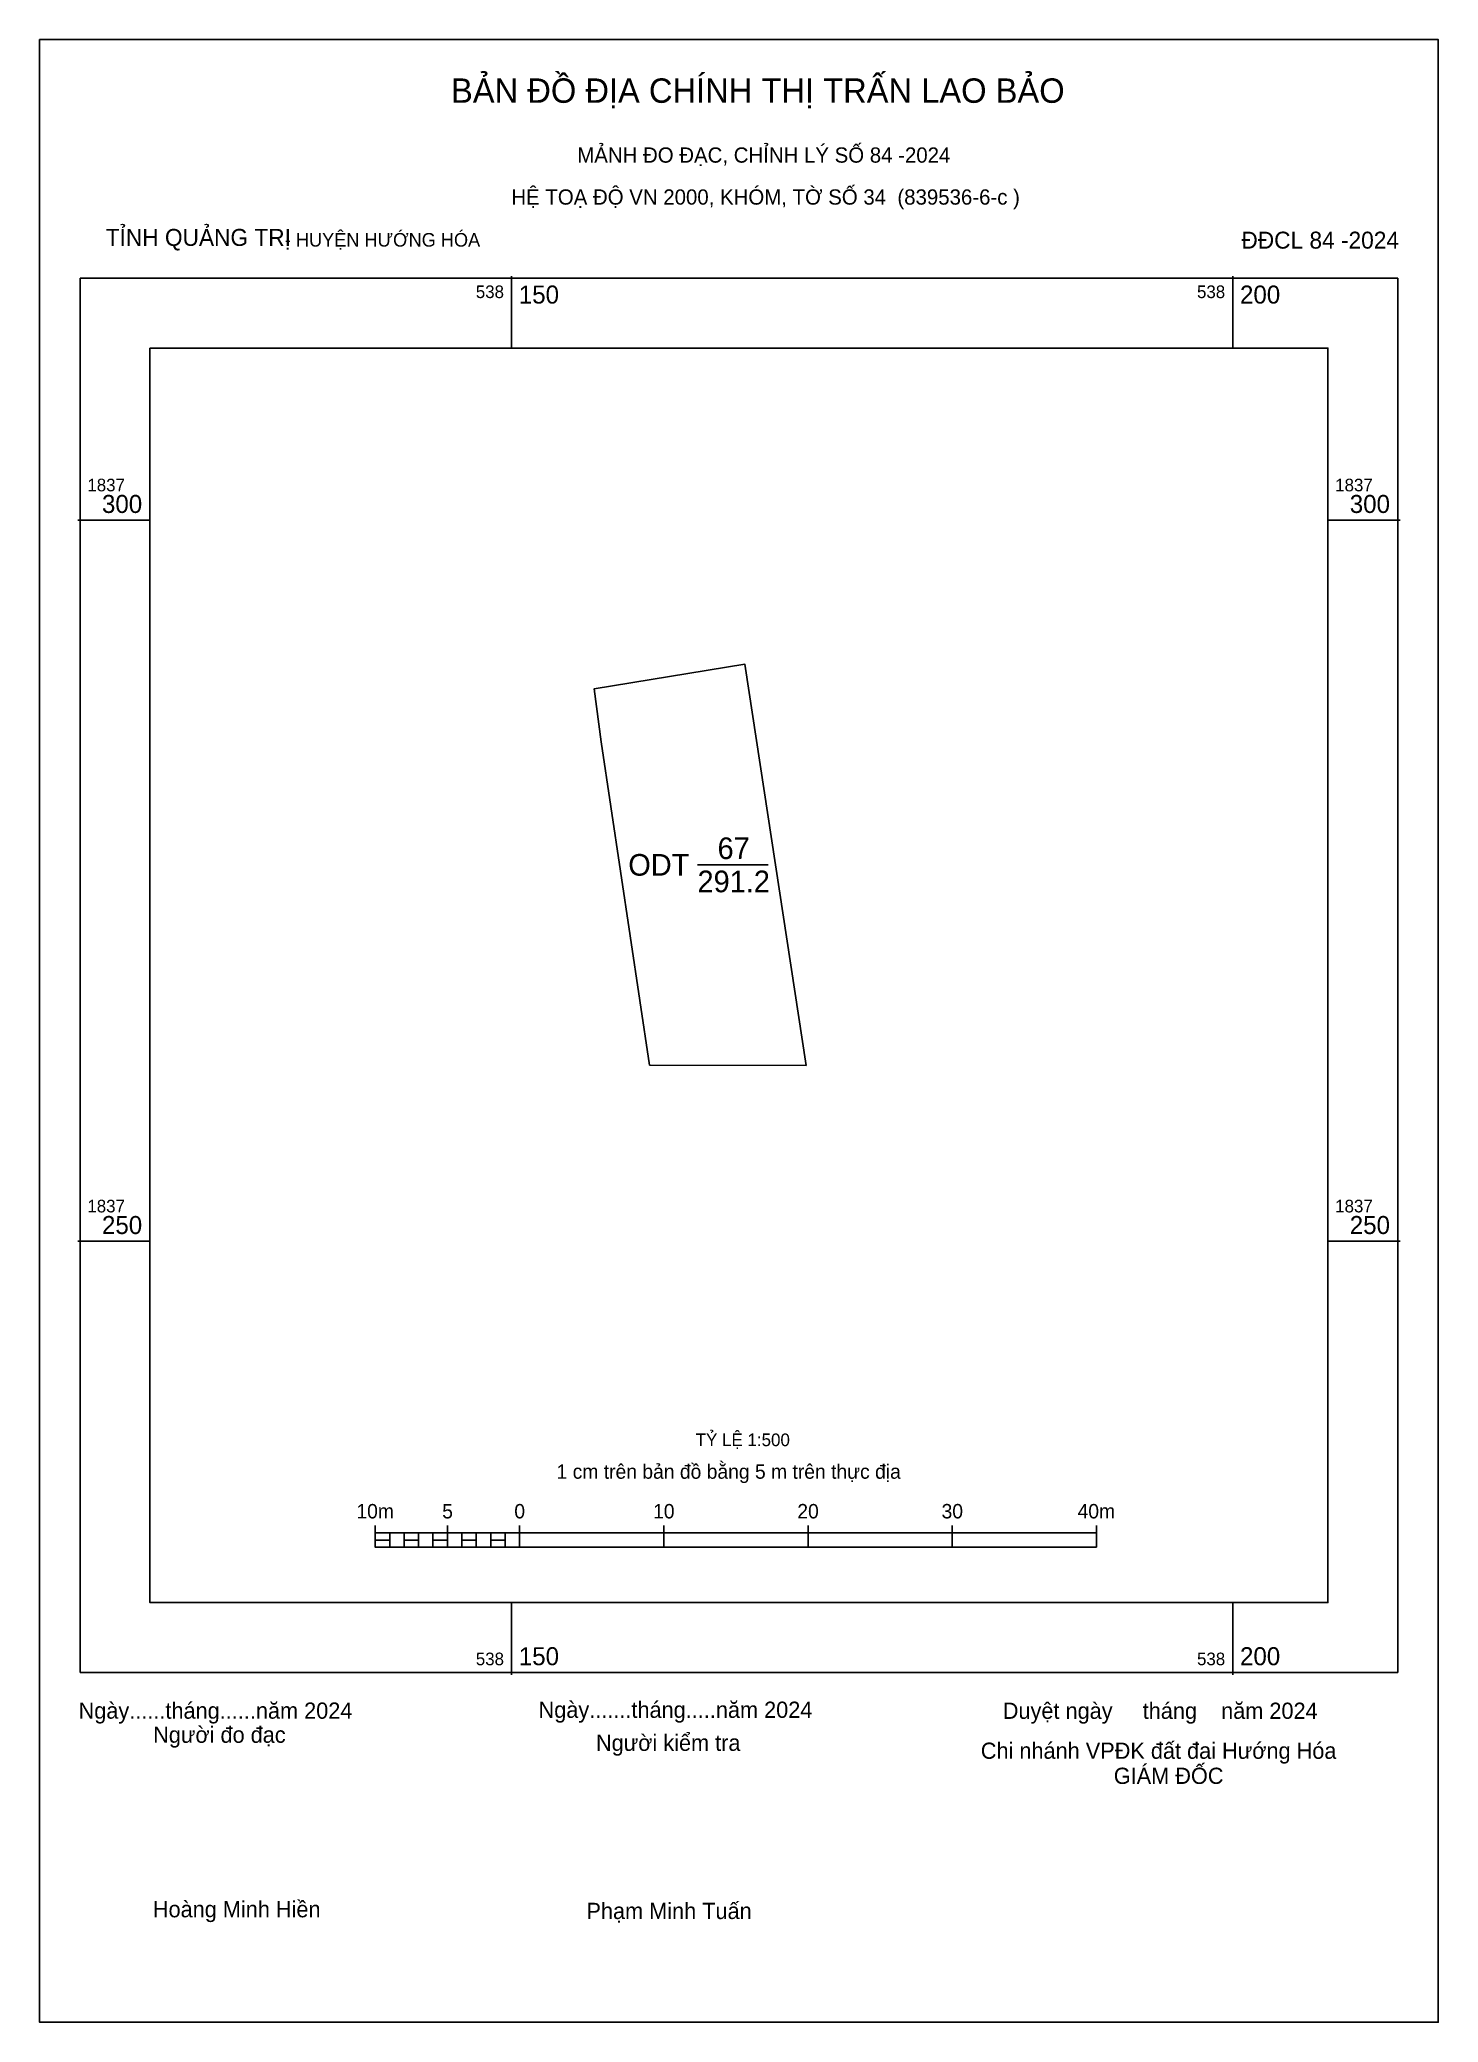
# Model space of a CAD drawing. Extents: x 538117 to 538214, y 1837196 to 1837333.
import ezdxf

# ---------------------------------------------------------------- set-up
doc = ezdxf.new("R2010")
doc.units = 0
for name, color, linetype in [('Level 1', 7, 'Continuous'), ('Level 10', 7, 'Continuous'), ('Level 13', 7, 'Continuous'), ('Level 6', 7, 'Continuous'), ('Level 62', 7, 'Continuous'), ('Level 63', 7, 'Continuous')]:
    doc.layers.add(name, color=color, linetype=linetype)

msp = doc.modelspace()

# ---------------------------------------------------------------- linework, layer by layer
at = {"layer": 'Level 1'}
msp.add_lwpolyline([(538117.28, 1837333.32), (538214.25, 1837333.32), (538214.25, 1837195.84), (538117.28, 1837195.84)], close=True, dxfattribs=at)
at = {"layer": 'Level 10'}
msp.add_line((538162.89, 1837276.1), (538167.79, 1837276.1), dxfattribs=at)
msp.add_lwpolyline([(538159.57, 1837262.21), (538156.21, 1837284.62), (538155.72, 1837288.3), (538166.16, 1837290.02), (538170.42, 1837262.19)], close=True, dxfattribs=at)
at = {"layer": 'Level 62'}
msp.add_lwpolyline([(538124.93, 1837311.93), (538206.6, 1837311.93), (538206.6, 1837224.94), (538124.93, 1837224.94)], close=True, dxfattribs=at)
at = {"layer": 'Level 63'}
for p, q in [((538150, 1837316.93), (538150, 1837311.93)), ((538200, 1837316.93), (538200, 1837311.93)), ((538119.93, 1837300), (538124.93, 1837300)), ((538206.6, 1837300), (538211.6, 1837300)), ((538119.93, 1837250), (538124.93, 1837250)), ((538206.6, 1837250), (538211.6, 1837250)), ((538140.55, 1837230.28), (538140.55, 1837228.78)), ((538140.55, 1837229.78), (538190.55, 1837229.78)), ((538141.55, 1837229.78), (538141.55, 1837228.78)), ((538142.55, 1837229.78), (538142.55, 1837228.78)), ((538143.55, 1837229.78), (538143.55, 1837228.78)), ((538144.55, 1837229.78), (538144.55, 1837228.78)), ((538145.55, 1837230.28), (538145.55, 1837228.78)), ((538145.55, 1837229.78), (538145.55, 1837228.78)), ((538146.55, 1837229.78), (538146.55, 1837228.78)), ((538147.55, 1837229.78), (538147.55, 1837228.78)), ((538148.55, 1837229.78), (538148.55, 1837228.78)), ((538149.55, 1837229.78), (538149.55, 1837228.78)), ((538150.55, 1837230.28), (538150.55, 1837228.78)), ((538150.55, 1837229.78), (538150.55, 1837228.78)), ((538160.55, 1837230.28), (538160.55, 1837228.78)), ((538170.55, 1837230.28), (538170.55, 1837228.78)), ((538180.55, 1837230.28), (538180.55, 1837228.78)), ((538190.55, 1837230.28), (538190.55, 1837228.78)), ((538140.55, 1837228.78), (538190.55, 1837228.78)), ((538150, 1837224.94), (538150, 1837219.94)), ((538200, 1837224.94), (538200, 1837219.94))]:
    msp.add_line(p, q, dxfattribs=at)
for points in [[(538120.09, 1837316.77), (538211.44, 1837316.77), (538211.44, 1837220.1), (538120.09, 1837220.1)], [(538140.55, 1837229.28), (538141.55, 1837229.28), (538141.55, 1837228.78), (538140.55, 1837228.78)], [(538140.55, 1837229.28), (538141.55, 1837229.28), (538141.55, 1837228.78), (538140.55, 1837228.78)], [(538142.55, 1837229.28), (538143.55, 1837229.28), (538143.55, 1837228.78), (538142.55, 1837228.78)], [(538144.55, 1837229.28), (538145.55, 1837229.28), (538145.55, 1837228.78), (538144.55, 1837228.78)], [(538146.55, 1837229.28), (538147.55, 1837229.28), (538147.55, 1837228.78), (538146.55, 1837228.78)], [(538148.55, 1837229.28), (538149.55, 1837229.28), (538149.55, 1837228.78), (538148.55, 1837228.78)]]:
    msp.add_lwpolyline(points, close=True, dxfattribs=at)

# ---------------------------------------------------------------- texts
at = {"layer": 'Level 1'}
for s, height, p in [('BẢN ĐỒ ĐỊA CHÍNH THỊ TRẤN LAO BẢO', 1.694, (538145.8, 1837328.94)), (' MẢNH ĐO ĐẠC, CHỈNH LÝ SỐ 84 -2024', 1.058, (538154.16, 1837324.79)), ('TỈNH QUẢNG TRỊ', 1.176, (538121.86, 1837319.02)), (' - HUYỆN HƯỚNG HÓA', 0.9405, (538133.93, 1837318.97)), (' ĐĐCL 84 -2024', 1.176, (538200.16, 1837318.83)), ('Ngày......tháng......năm 2024', 1.125, (538119.98, 1837216.89)), ('Ngày.......tháng.....năm 2024', 1.125, (538151.87, 1837216.95)), ('  Duyệt ngày     tháng    năm 2024', 1.125, (538183.22, 1837216.88)), ('Người đo đạc', 1.125, (538125.15, 1837215.22)), ('Người kiểm tra', 1.125, (538155.85, 1837214.66)), ('Chi nhánh VPĐK đất đai Hướng Hóa', 1.125, (538182.53, 1837214.11)), ('GIÁM ĐỐC', 1.125, (538191.75, 1837212.37)), ('Hoàng Minh Hiền', 1.125, (538125.13, 1837203.12)), ('Phạm Minh Tuấn', 1.125, (538155.19, 1837203))]:
    msp.add_text(s, height=height, dxfattribs=at).set_placement(p)
at = {"layer": 'Level 13'}
for s, p in [('67', (538164.28, 1837276.5)), ('ODT', (538158.09, 1837275.35)), ('291.2', (538162.89, 1837274.2))]:
    msp.add_text(s, height=1.5, dxfattribs=at).set_placement(p)
at = {"layer": 'Level 6'}
for s, height, p in [(' HỆ TOẠ ĐỘ VN 2000, KHÓM, TỜ SỐ 34  (839536-6-c )', 1.058, (538149.59, 1837321.88)), ('TỶ LỆ 1:500', 0.879, (538162.76, 1837235.79))]:
    msp.add_text(s, height=height, dxfattribs=at).set_placement(p)
at = {"layer": 'Level 63'}
for s, height, p in [('538', 0.875, (538147.52, 1837315.4)), ('150', 1.25, (538150.5, 1837315.02)), ('538', 0.875, (538197.52, 1837315.4)), ('200', 1.25, (538200.5, 1837315.02)), ('1837', 0.875, (538120.59, 1837302)), ('1837', 0.875, (538207.1, 1837302)), ('300', 1.25, (538121.6, 1837300.5)), ('300', 1.25, (538208.11, 1837300.5)), ('1837', 0.875, (538120.59, 1837252)), ('1837', 0.875, (538207.1, 1837252)), ('250', 1.25, (538121.6, 1837250.5)), ('250', 1.25, (538208.11, 1837250.5)), ('1 cm trên bản đồ bằng 5 m trên thực địa', 1, (538153.12, 1837233.53)), ('10m', 1, (538139.24, 1837230.78)), ('5', 1, (538145.19, 1837230.78)), ('0', 1, (538150.19, 1837230.78)), ('10', 1, (538159.81, 1837230.78)), ('20', 1, (538169.81, 1837230.78)), ('30', 1, (538179.81, 1837230.78)), ('40m', 1, (538189.24, 1837230.78)), ('538', 0.875, (538147.52, 1837220.6)), ('150', 1.25, (538150.5, 1837220.6)), ('538', 0.875, (538197.52, 1837220.6)), ('200', 1.25, (538200.5, 1837220.6))]:
    msp.add_text(s, height=height, dxfattribs=at).set_placement(p)

doc.saveas('drawing.dxf')
